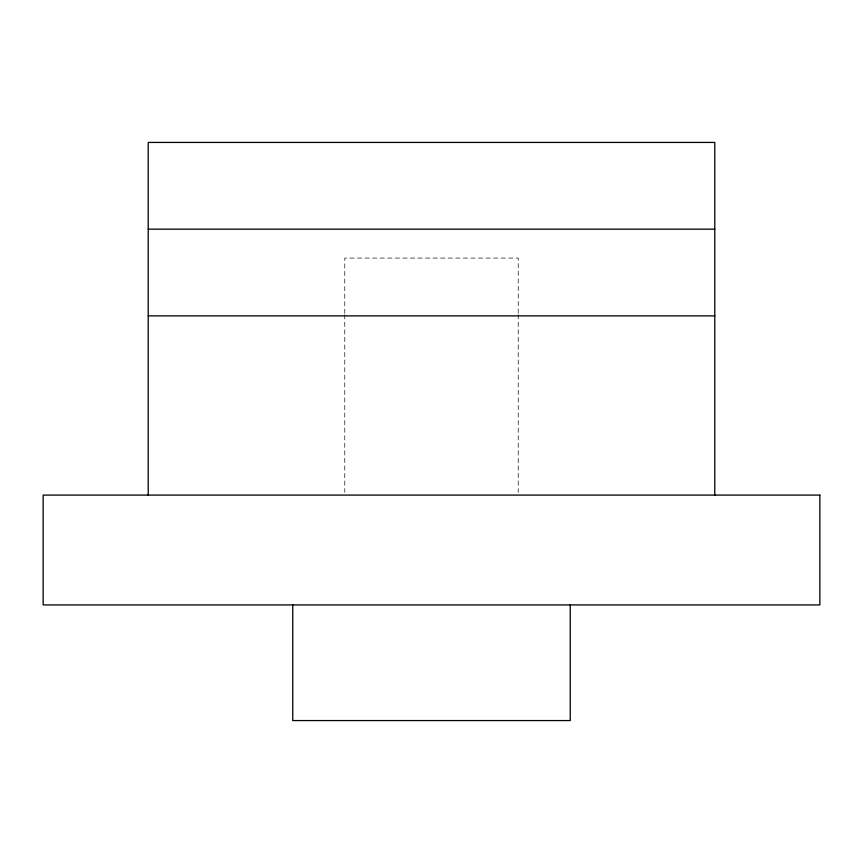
<?xml version="1.0" encoding="UTF-8"?>
<svg xmlns="http://www.w3.org/2000/svg" width="863" height="863" viewBox="0 0 863 863"><rect width="100%" height="100%" fill="white"/><g stroke="black" fill="none" stroke-linecap="round" stroke-linejoin="round"><path stroke-width="0.65" stroke-dasharray="4.32 3.24" d="M518.221 313.28L518.221 258.069L344.779 258.069L344.779 313.28M518.221 314.628L518.221 492.395M344.779 314.628L344.779 492.395"/><path stroke-width="1.29" d="M148.22 229.159L714.78 229.159M148.22 315.88L714.78 315.88M714.78 495.092L714.78 142.438L148.22 142.438L148.22 495.092M570.249 604.931L570.249 720.562L292.751 720.562L292.751 604.931M819.85 495.092L43.15 495.092L43.15 604.931L819.85 604.931L819.85 495.092"/></g></svg>
